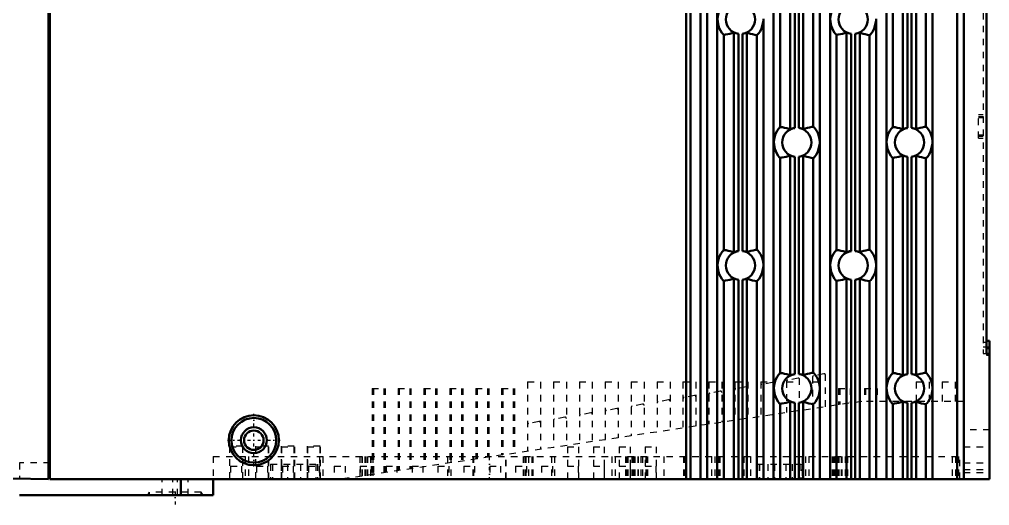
# Model space of a CAD drawing. Header units: millimetres. Extents: x 0 to 285, y 0 to 394.
# Drawn here: x 134.9 to 284.7, y 225.1 to 300.2 of the extents above; entities that cross this region are included whole.
import ezdxf

# ---------------------------------------------------------------- set-up
doc = ezdxf.new("R2010")
doc.units = ezdxf.units.MM
doc.linetypes.add('Center', pattern=[1.5, 0.45, -0.5, 0.05, -0.5])
doc.linetypes.add('Dashed', pattern=[2, 1, -1])
for name, color, linetype, lineweight in [('AM_4', 7, 'Continuous', 50), ('AM_6', 2, 'Continuous', 35), ('AM_7', 7, 'Center', 25), ('AM_9', 6, 'Dashed', 25)]:
    doc.layers.add(name, color=color, linetype=linetype, lineweight=lineweight)

# ---------------------------------------------------------------- blocks, each defined once
blk = doc.blocks.new('4_MCDLN35SF_2_in_MCDLN35SF_1100')
at = {"layer": 'AM_4'}
for p, q in [((139.43, 229.21), (139.43, 379.21)), ((139.63, 379.21), (139.63, 229.21)), ((240.11, 379.21), (240.11, 229.21)), ((241.11, 379.21), (241.11, 229.21)), ((242.69, 379.21), (242.69, 229.21)), ((251.39, 379.21), (251.39, 229.21)), ((260.09, 379.21), (260.09, 229.21)), ((268.79, 379.21), (268.79, 229.21)), ((279.73, 379.21), (279.73, 229.21)), ((280.73, 379.21), (280.73, 229.21)), ((237.87, 371.74), (237.87, 229.21)), ((238.57, 371.64), (238.57, 229.21)), ((284.23, 359.9), (284.23, 248.54)), ((258.51, 319.12), (258.51, 281.31)), ((275.91, 319.12), (275.91, 281.31)), ((252.39, 316.84), (252.39, 283.59)), ((253.94, 317.19), (253.94, 283.24)), ((254.64, 316.99), (254.64, 283.44)), ((255.27, 316.98), (255.27, 283.44)), ((255.97, 317.17), (255.97, 283.26)), ((257.51, 316.8), (257.51, 283.63)), ((269.79, 316.84), (269.79, 283.59)), ((271.34, 317.19), (271.34, 283.24)), ((272.04, 316.99), (272.04, 283.44)), ((272.67, 316.98), (272.67, 283.44)), ((273.37, 317.17), (273.37, 283.26)), ((274.91, 316.8), (274.91, 283.63)), ((249.81, 300.31), (249.81, 300.12)), ((249.81, 300.12), (249.81, 262.31)), ((267.21, 300.31), (267.21, 300.12)), ((267.21, 300.12), (267.21, 262.31)), ((245.24, 298.19), (245.24, 264.24)), ((247.27, 298.17), (247.27, 264.26)), ((262.64, 298.19), (262.64, 264.24)), ((264.67, 298.17), (264.67, 264.26)), ((243.69, 297.84), (243.69, 264.59)), ((245.94, 297.99), (245.94, 264.44)), ((246.57, 297.98), (246.57, 264.44)), ((248.81, 297.8), (248.81, 264.63)), ((261.09, 297.84), (261.09, 264.59)), ((263.34, 297.99), (263.34, 264.44)), ((263.97, 297.98), (263.97, 264.44)), ((266.21, 297.8), (266.21, 264.63)), ((258.51, 281.31), (258.51, 281.12)), ((258.51, 281.12), (258.51, 243.31)), ((275.91, 281.31), (275.91, 281.12)), ((275.91, 281.12), (275.91, 243.31)), ((252.39, 278.84), (252.39, 245.59)), ((253.94, 279.19), (253.94, 245.24)), ((254.64, 278.99), (254.64, 245.44)), ((255.27, 278.98), (255.27, 245.44)), ((255.97, 279.17), (255.97, 245.26)), ((257.51, 278.8), (257.51, 245.63)), ((269.79, 278.84), (269.79, 245.59)), ((271.34, 279.19), (271.34, 245.24)), ((272.04, 278.99), (272.04, 245.44)), ((272.67, 278.98), (272.67, 245.44)), ((273.37, 279.17), (273.37, 245.26)), ((274.91, 278.8), (274.91, 245.63)), ((249.81, 262.31), (249.81, 262.12)), ((267.21, 262.31), (267.21, 262.12)), ((249.81, 262.12), (249.81, 229.21)), ((267.21, 262.12), (267.21, 229.21)), ((243.69, 259.84), (243.69, 229.21)), ((245.24, 260.19), (245.24, 229.21)), ((245.94, 259.99), (245.94, 229.21)), ((246.57, 259.98), (246.57, 229.21)), ((247.27, 260.17), (247.27, 229.21)), ((248.81, 259.8), (248.81, 229.21)), ((261.09, 259.84), (261.09, 229.21)), ((262.64, 260.19), (262.64, 229.21)), ((263.34, 259.99), (263.34, 229.21)), ((263.97, 259.98), (263.97, 229.21)), ((264.67, 260.17), (264.67, 229.21)), ((266.21, 259.8), (266.21, 229.21)), ((284.23, 250.55), (284.73, 250.55)), ((284.73, 229.21), (284.73, 250.55)), ((284.23, 249.54), (284.73, 249.54)), ((284.23, 248.54), (284.73, 248.54)), ((258.51, 243.31), (258.51, 243.12)), ((258.51, 243.12), (258.51, 229.21)), ((275.91, 243.31), (275.91, 243.12)), ((275.91, 243.12), (275.91, 229.21)), ((253.94, 241.19), (253.94, 229.21)), ((271.34, 241.19), (271.34, 229.21)), ((252.39, 240.84), (252.39, 229.21)), ((254.64, 240.99), (254.64, 229.21)), ((255.27, 240.98), (255.27, 229.21)), ((255.97, 241.17), (255.97, 229.21)), ((257.51, 240.8), (257.51, 229.21)), ((269.79, 240.84), (269.79, 229.21)), ((272.04, 240.99), (272.04, 229.21)), ((272.67, 240.98), (272.67, 229.21)), ((273.37, 241.17), (273.37, 229.21)), ((274.91, 240.8), (274.91, 229.21)), ((139.43, 231.21), (139.63, 231.21)), ((133.93, 229.31), (139.43, 229.21)), ((134.93, 229.29), (134.93, 229.21)), ((139.63, 229.21), (284.73, 229.21)), ((159.84, 229.21), (159.84, 226.71)), ((164.83, 229.21), (164.83, 226.71)), ((134.93, 226.71), (164.83, 226.71))]:
    blk.add_line(p, q, dxfattribs=at)
for points in [[(243.69, 297.84), (243.65, 297.87), (243.56, 297.96), (243.4, 298.15), (243.17, 298.52), (243, 298.86), (242.87, 299.24), (242.75, 299.8), (242.73, 300.39), (242.81, 300.96), (242.98, 301.53), (243.21, 301.99), (243.44, 302.32), (243.58, 302.49), (243.66, 302.57), (243.69, 302.59)], [(261.09, 297.84), (261.05, 297.87), (260.96, 297.96), (260.8, 298.15), (260.57, 298.52), (260.4, 298.86), (260.27, 299.24), (260.15, 299.8), (260.13, 300.39), (260.21, 300.96), (260.38, 301.53), (260.61, 301.99), (260.84, 302.32), (260.98, 302.49), (261.06, 302.57), (261.09, 302.59)], [(249.81, 300.12), (249.8, 299.97), (249.52, 298.82), (249.29, 298.37), (249.07, 298.06), (248.92, 297.9), (248.84, 297.82), (248.81, 297.8)], [(267.21, 300.12), (267.2, 299.97), (266.92, 298.82), (266.69, 298.37), (266.47, 298.06), (266.32, 297.9), (266.24, 297.82), (266.21, 297.8)], [(245.24, 298.19), (244.93, 298.08), (244.62, 297.99), (244.29, 297.92), (243.95, 297.87), (243.69, 297.84)], [(245.24, 298.19), (245.28, 298.18), (245.39, 298.14), (245.55, 298.08), (245.77, 298.02), (245.94, 297.99)], [(246.57, 297.98), (246.8, 298.03), (247, 298.08), (247.16, 298.14), (247.25, 298.17), (247.27, 298.17)], [(248.81, 297.8), (248.46, 297.84), (248.12, 297.91), (247.79, 297.99), (247.48, 298.09), (247.27, 298.17)], [(262.64, 298.19), (262.33, 298.08), (262.02, 297.99), (261.69, 297.92), (261.35, 297.87), (261.09, 297.84)], [(262.64, 298.19), (262.68, 298.18), (262.79, 298.14), (262.95, 298.08), (263.17, 298.02), (263.34, 297.99)], [(263.97, 297.98), (264.2, 298.03), (264.4, 298.08), (264.56, 298.14), (264.65, 298.17), (264.67, 298.17)], [(266.21, 297.8), (265.86, 297.84), (265.52, 297.91), (265.19, 297.99), (264.88, 298.09), (264.67, 298.17)], [(252.39, 278.84), (252.35, 278.87), (252.26, 278.96), (252.1, 279.15), (251.87, 279.52), (251.7, 279.86), (251.57, 280.24), (251.45, 280.8), (251.43, 281.39), (251.51, 281.96), (251.68, 282.53), (251.91, 282.99), (252.14, 283.32), (252.28, 283.49), (252.36, 283.57), (252.39, 283.59)], [(252.39, 283.59), (252.74, 283.55), (253.07, 283.49), (253.4, 283.41), (253.71, 283.32), (253.94, 283.24)], [(254.64, 283.44), (254.4, 283.39), (254.2, 283.33), (254.04, 283.28), (253.95, 283.24), (253.94, 283.24)], [(255.97, 283.26), (255.92, 283.27), (255.82, 283.31), (255.65, 283.36), (255.43, 283.42), (255.27, 283.44)], [(255.97, 283.26), (256.27, 283.37), (256.59, 283.46), (256.93, 283.54), (257.27, 283.6), (257.51, 283.63)], [(257.51, 283.63), (257.52, 283.63), (257.58, 283.57), (257.69, 283.46), (257.87, 283.24), (258.14, 282.8), (258.31, 282.39), (258.44, 281.94), (258.51, 281.31)], [(269.79, 278.84), (269.75, 278.87), (269.66, 278.96), (269.5, 279.15), (269.27, 279.52), (269.1, 279.86), (268.97, 280.24), (268.85, 280.8), (268.83, 281.39), (268.91, 281.96), (269.08, 282.53), (269.31, 282.99), (269.54, 283.32), (269.68, 283.49), (269.76, 283.57), (269.79, 283.59)], [(269.79, 283.59), (270.14, 283.55), (270.47, 283.49), (270.8, 283.41), (271.11, 283.32), (271.34, 283.24)], [(272.04, 283.44), (271.8, 283.39), (271.6, 283.33), (271.44, 283.28), (271.35, 283.24), (271.34, 283.24)], [(273.37, 283.26), (273.32, 283.27), (273.22, 283.31), (273.05, 283.36), (272.83, 283.42), (272.67, 283.44)], [(273.37, 283.26), (273.67, 283.37), (273.99, 283.46), (274.33, 283.54), (274.67, 283.6), (274.91, 283.63)], [(274.91, 283.63), (274.92, 283.63), (274.98, 283.57), (275.09, 283.46), (275.27, 283.24), (275.54, 282.8), (275.71, 282.39), (275.84, 281.94), (275.91, 281.31)], [(258.51, 281.12), (258.5, 280.97), (258.22, 279.82), (257.99, 279.37), (257.77, 279.06), (257.62, 278.9), (257.54, 278.82), (257.51, 278.8)], [(275.91, 281.12), (275.9, 280.97), (275.62, 279.82), (275.39, 279.37), (275.17, 279.06), (275.02, 278.9), (274.94, 278.82), (274.91, 278.8)], [(253.94, 279.19), (253.63, 279.08), (253.32, 278.99), (252.99, 278.92), (252.65, 278.87), (252.39, 278.84)], [(253.94, 279.19), (253.98, 279.18), (254.09, 279.14), (254.25, 279.08), (254.47, 279.02), (254.64, 278.99)], [(255.27, 278.98), (255.5, 279.03), (255.7, 279.08), (255.86, 279.14), (255.95, 279.17), (255.97, 279.17)], [(257.51, 278.8), (257.16, 278.84), (256.82, 278.91), (256.49, 278.99), (256.18, 279.09), (255.97, 279.17)], [(271.34, 279.19), (271.03, 279.08), (270.72, 278.99), (270.39, 278.92), (270.05, 278.87), (269.79, 278.84)], [(271.34, 279.19), (271.38, 279.18), (271.49, 279.14), (271.65, 279.08), (271.87, 279.02), (272.04, 278.99)], [(272.67, 278.98), (272.9, 279.03), (273.1, 279.08), (273.26, 279.14), (273.35, 279.17), (273.37, 279.17)], [(274.91, 278.8), (274.56, 278.84), (274.22, 278.91), (273.89, 278.99), (273.58, 279.09), (273.37, 279.17)], [(243.69, 259.84), (243.65, 259.87), (243.56, 259.96), (243.4, 260.15), (243.17, 260.52), (243, 260.86), (242.87, 261.24), (242.75, 261.8), (242.73, 262.39), (242.81, 262.96), (242.98, 263.53), (243.21, 263.99), (243.44, 264.32), (243.58, 264.49), (243.66, 264.57), (243.69, 264.59)], [(243.69, 264.59), (244.04, 264.55), (244.37, 264.49), (244.7, 264.41), (245.01, 264.32), (245.24, 264.24)], [(245.94, 264.44), (245.7, 264.39), (245.5, 264.33), (245.34, 264.28), (245.25, 264.24), (245.24, 264.24)], [(247.27, 264.26), (247.22, 264.27), (247.12, 264.31), (246.95, 264.36), (246.73, 264.42), (246.57, 264.44)], [(247.27, 264.26), (247.57, 264.37), (247.89, 264.46), (248.23, 264.54), (248.57, 264.6), (248.81, 264.63)], [(248.81, 264.63), (248.85, 264.6), (248.95, 264.51), (249.11, 264.32), (249.35, 263.96), (249.52, 263.62), (249.66, 263.25), (249.77, 262.79), (249.81, 262.31)], [(261.09, 259.84), (261.05, 259.87), (260.96, 259.96), (260.8, 260.15), (260.57, 260.52), (260.4, 260.86), (260.27, 261.24), (260.15, 261.8), (260.13, 262.39), (260.21, 262.96), (260.38, 263.53), (260.61, 263.99), (260.84, 264.32), (260.98, 264.49), (261.06, 264.57), (261.09, 264.59)], [(261.09, 264.59), (261.44, 264.55), (261.77, 264.49), (262.1, 264.41), (262.41, 264.32), (262.64, 264.24)], [(263.34, 264.44), (263.1, 264.39), (262.9, 264.33), (262.74, 264.28), (262.65, 264.24), (262.64, 264.24)], [(264.67, 264.26), (264.62, 264.27), (264.52, 264.31), (264.35, 264.36), (264.13, 264.42), (263.97, 264.44)], [(264.67, 264.26), (264.97, 264.37), (265.29, 264.46), (265.63, 264.54), (265.97, 264.6), (266.21, 264.63)], [(266.21, 264.63), (266.25, 264.6), (266.35, 264.51), (266.51, 264.32), (266.75, 263.96), (266.92, 263.62), (267.06, 263.25), (267.17, 262.79), (267.21, 262.31)], [(249.81, 262.12), (249.64, 261.13), (249.37, 260.51), (249.14, 260.15), (248.97, 259.94), (248.86, 259.84), (248.82, 259.8), (248.81, 259.8)], [(267.21, 262.12), (267.04, 261.13), (266.77, 260.51), (266.54, 260.15), (266.37, 259.94), (266.26, 259.84), (266.22, 259.8), (266.21, 259.8)], [(245.24, 260.19), (244.93, 260.08), (244.62, 259.99), (244.29, 259.92), (243.95, 259.87), (243.69, 259.84)], [(245.24, 260.19), (245.28, 260.18), (245.39, 260.14), (245.55, 260.08), (245.77, 260.02), (245.94, 259.99)], [(246.57, 259.98), (246.8, 260.03), (247, 260.08), (247.16, 260.14), (247.25, 260.17), (247.27, 260.17)], [(248.81, 259.8), (248.46, 259.84), (248.12, 259.91), (247.79, 259.99), (247.48, 260.09), (247.27, 260.17)], [(262.64, 260.19), (262.33, 260.08), (262.02, 259.99), (261.69, 259.92), (261.35, 259.87), (261.09, 259.84)], [(262.64, 260.19), (262.68, 260.18), (262.79, 260.14), (262.95, 260.08), (263.17, 260.02), (263.34, 259.99)], [(263.97, 259.98), (264.2, 260.03), (264.4, 260.08), (264.56, 260.14), (264.65, 260.17), (264.67, 260.17)], [(266.21, 259.8), (265.86, 259.84), (265.52, 259.91), (265.19, 259.99), (264.88, 260.09), (264.67, 260.17)], [(252.39, 240.84), (252.35, 240.87), (252.26, 240.96), (252.1, 241.15), (251.87, 241.52), (251.7, 241.86), (251.57, 242.24), (251.45, 242.8), (251.43, 243.39), (251.51, 243.96), (251.68, 244.53), (251.91, 244.99), (252.14, 245.32), (252.28, 245.49), (252.36, 245.57), (252.39, 245.59)], [(252.39, 245.59), (252.74, 245.55), (253.07, 245.49), (253.4, 245.41), (253.71, 245.32), (253.94, 245.24)], [(254.64, 245.44), (254.4, 245.39), (254.2, 245.33), (254.04, 245.28), (253.95, 245.24), (253.94, 245.24)], [(255.97, 245.26), (255.92, 245.27), (255.82, 245.31), (255.65, 245.36), (255.43, 245.42), (255.27, 245.44)], [(255.97, 245.26), (256.27, 245.37), (256.59, 245.46), (256.93, 245.54), (257.27, 245.6), (257.51, 245.63)], [(257.51, 245.63), (257.55, 245.6), (257.65, 245.51), (257.81, 245.32), (258.05, 244.96), (258.22, 244.62), (258.36, 244.25), (258.47, 243.79), (258.51, 243.31)], [(269.79, 240.84), (269.75, 240.87), (269.66, 240.96), (269.5, 241.15), (269.27, 241.52), (269.1, 241.86), (268.97, 242.24), (268.85, 242.8), (268.83, 243.39), (268.91, 243.96), (269.08, 244.53), (269.31, 244.99), (269.54, 245.32), (269.68, 245.49), (269.76, 245.57), (269.79, 245.59)], [(269.79, 245.59), (270.14, 245.55), (270.47, 245.49), (270.8, 245.41), (271.11, 245.32), (271.34, 245.24)], [(272.04, 245.44), (271.8, 245.39), (271.6, 245.33), (271.44, 245.28), (271.35, 245.24), (271.34, 245.24)], [(273.37, 245.26), (273.32, 245.27), (273.22, 245.31), (273.05, 245.36), (272.83, 245.42), (272.67, 245.44)], [(273.37, 245.26), (273.67, 245.37), (273.99, 245.46), (274.33, 245.54), (274.67, 245.6), (274.91, 245.63)], [(274.91, 245.63), (274.95, 245.6), (275.05, 245.51), (275.21, 245.32), (275.45, 244.96), (275.62, 244.62), (275.76, 244.25), (275.87, 243.79), (275.91, 243.31)], [(258.51, 243.12), (258.34, 242.13), (258.07, 241.51), (257.84, 241.15), (257.67, 240.94), (257.56, 240.84), (257.52, 240.8), (257.51, 240.8)], [(275.91, 243.12), (275.74, 242.13), (275.47, 241.51), (275.24, 241.15), (275.07, 240.94), (274.96, 240.84), (274.92, 240.8), (274.91, 240.8)], [(253.94, 241.19), (253.63, 241.08), (253.32, 240.99), (252.99, 240.92), (252.65, 240.87), (252.39, 240.84)], [(253.94, 241.19), (253.98, 241.18), (254.09, 241.14), (254.25, 241.08), (254.47, 241.02), (254.64, 240.99)], [(271.34, 241.19), (271.03, 241.08), (270.72, 240.99), (270.39, 240.92), (270.05, 240.87), (269.79, 240.84)], [(271.34, 241.19), (271.38, 241.18), (271.49, 241.14), (271.65, 241.08), (271.87, 241.02), (272.04, 240.99)], [(255.27, 240.98), (255.5, 241.03), (255.7, 241.08), (255.86, 241.14), (255.95, 241.17), (255.97, 241.17)], [(257.51, 240.8), (257.16, 240.84), (256.82, 240.91), (256.49, 240.99), (256.18, 241.09), (255.97, 241.17)], [(272.67, 240.98), (272.9, 241.03), (273.1, 241.08), (273.26, 241.14), (273.35, 241.17), (273.37, 241.17)], [(274.91, 240.8), (274.56, 240.84), (274.22, 240.91), (273.89, 240.99), (273.58, 241.09), (273.37, 241.17)]]:
    blk.add_lwpolyline(points, dxfattribs=at)
for radius in [3.87, 3.45, 2, 1.5]:
    blk.add_circle((171.13, 235.21), radius, dxfattribs=at)
for centre, start, end in [((246.27, 300.21), 98.5578, 261.4422), ((246.27, 300.21), 277.6082, 82.3918), ((263.67, 300.21), 98.5578, 261.4422), ((263.67, 300.21), 277.6082, 82.3918), ((254.97, 281.21), 98.5578, 261.4422), ((254.97, 281.21), 277.6082, 82.3918), ((272.37, 281.21), 98.5578, 261.4422), ((272.37, 281.21), 277.6082, 82.3918), ((246.27, 262.21), 98.5578, 261.4422), ((246.27, 262.21), 277.6082, 82.3918), ((263.67, 262.21), 98.5578, 261.4422), ((263.67, 262.21), 277.6082, 82.3918), ((254.97, 243.21), 98.5578, 261.4422), ((254.97, 243.21), 277.6082, 82.3918), ((272.37, 243.21), 98.5578, 261.4422), ((272.37, 243.21), 277.6082, 82.3918)]:
    blk.add_arc(centre, 2.25, start, end, dxfattribs=at)
at = {"layer": 'AM_7'}
for p, q in [((171.13, 231.16), (171.13, 239.27)), ((167.07, 235.21), (175.19, 235.21)), ((207.53, 229.04), (207.53, 232.89)), ((158.99, 227.31), (158.99, 225.11))]:
    blk.add_line(p, q, dxfattribs=at)
at = {"layer": 'AM_9'}
for p, q in [((283.73, 373.22), (283.73, 248.63)), ((283, 285.54), (283.73, 285.54)), ((283, 281.89), (283, 285.54)), ((283, 285.24), (283.73, 285.24)), ((283, 285.04), (283.73, 285.04)), ((283, 282.39), (283.73, 282.39)), ((283, 282.19), (283.73, 282.19)), ((283, 281.89), (283.73, 281.89)), ((283.73, 250.36), (284.23, 250.36)), ((283.73, 249.63), (284.23, 249.63)), ((284.23, 249.37), (284.73, 249.37)), ((283.73, 248.63), (284.23, 248.63)), ((284.23, 248.54), (284.23, 248.37)), ((284.23, 248.37), (284.73, 248.37)), ((213.39, 244.21), (215.39, 244.21)), ((213.39, 244.21), (213.39, 233.5)), ((215.39, 244.21), (215.39, 233.8)), ((217.39, 244.21), (217.39, 234.1)), ((217.39, 244.21), (219.39, 244.21)), ((219.39, 244.21), (219.39, 234.4)), ((221.39, 244.21), (223.39, 244.21)), ((221.39, 244.21), (221.39, 234.7)), ((223.39, 244.21), (223.39, 235)), ((225.39, 244.21), (227.39, 244.21)), ((225.39, 244.21), (225.39, 235.3)), ((227.39, 244.21), (227.39, 235.6)), ((229.39, 244.21), (231.39, 244.21)), ((229.39, 244.21), (229.39, 235.9)), ((231.39, 244.21), (231.39, 236.19)), ((233.39, 244.21), (235.39, 244.21)), ((233.39, 244.21), (233.39, 236.49)), ((235.39, 244.21), (235.39, 236.79)), ((237.39, 244.21), (239.39, 244.21)), ((237.39, 244.21), (237.39, 237.09)), ((239.39, 244.21), (239.39, 237.39)), ((241.39, 244.21), (243.39, 244.21)), ((241.39, 244.21), (241.39, 237.69)), ((243.39, 244.21), (243.39, 237.99)), ((245.39, 244.21), (247.39, 244.21)), ((245.39, 244.21), (245.39, 238.29)), ((247.39, 244.21), (247.39, 238.59)), ((249.39, 244.21), (249.39, 238.88)), ((249.39, 244.21), (251.39, 244.21)), ((251.39, 244.21), (251.39, 239.18)), ((253.39, 244.31), (253.39, 239.48)), ((253.39, 244.21), (255.39, 244.21)), ((255.16, 244.79), (253.56, 244.51)), ((255.39, 239.78), (255.39, 244.6)), ((257.39, 244.98), (257.39, 240.08)), ((257.39, 244.21), (259.39, 244.21)), ((259.16, 245.46), (257.56, 245.18)), ((259.39, 240.38), (259.39, 245.27)), ((273.39, 244.21), (273.39, 241.21)), ((273.39, 244.21), (275.39, 244.21)), ((275.39, 244.21), (275.39, 241.21)), ((277.39, 244.21), (277.39, 241.21)), ((277.39, 244.21), (279.39, 244.21)), ((279.39, 244.21), (279.39, 241.21)), ((189.39, 243.21), (189.39, 229.92)), ((189.39, 243.21), (191.39, 243.21)), ((189.59, 243.21), (189.59, 229.95)), ((191.19, 243.21), (191.19, 230.19)), ((191.39, 243.21), (191.39, 230.22)), ((193.39, 243.21), (193.39, 230.51)), ((193.39, 243.21), (195.39, 243.21)), ((193.59, 243.21), (193.59, 230.54)), ((195.19, 243.21), (195.19, 230.78)), ((195.39, 243.21), (195.39, 230.81)), ((197.39, 243.21), (197.39, 231.11)), ((197.39, 243.21), (199.39, 243.21)), ((197.59, 243.21), (197.59, 231.14)), ((199.19, 243.21), (199.19, 231.38)), ((199.39, 243.21), (199.39, 231.41)), ((201.39, 243.21), (201.39, 231.71)), ((201.39, 243.21), (203.39, 243.21)), ((201.59, 243.21), (201.59, 231.74)), ((203.19, 243.21), (203.19, 231.98)), ((203.39, 243.21), (203.39, 232.01)), ((205.39, 243.21), (205.39, 232.31)), ((205.39, 243.21), (207.39, 243.21)), ((205.59, 243.21), (205.59, 232.34)), ((207.19, 243.21), (207.19, 232.58)), ((207.39, 243.21), (207.39, 232.61)), ((209.39, 243.21), (209.39, 232.91)), ((209.39, 243.21), (211.39, 243.21)), ((209.59, 243.21), (209.59, 232.94)), ((211.19, 243.21), (211.19, 233.18)), ((211.39, 243.21), (211.39, 233.2)), ((243.16, 242.78), (241.56, 242.5)), ((247.16, 243.45), (245.56, 243.17)), ((251.16, 244.12), (249.56, 243.84)), ((261.39, 243.21), (261.39, 240.68)), ((261.39, 243.21), (263.39, 243.21)), ((261.59, 243.21), (261.59, 240.71)), ((263.19, 243.21), (263.19, 240.95)), ((263.39, 243.21), (263.39, 240.98)), ((265.39, 243.21), (265.39, 241.21)), ((265.39, 243.21), (267.39, 243.21)), ((265.59, 243.21), (265.59, 241.21)), ((267.19, 243.21), (267.19, 241.21)), ((267.39, 243.21), (267.39, 241.21)), ((264.98, 241.21), (184.69, 229.21)), ((235.16, 241.44), (233.56, 241.16)), ((239.16, 242.11), (237.56, 241.83)), ((280.73, 241.21), (264.98, 241.21)), ((227.16, 240.1), (225.56, 239.82)), ((231.16, 240.77), (229.56, 240.49)), ((219.16, 238.76), (217.56, 238.48)), ((223.16, 239.43), (221.56, 239.15)), ((215.16, 238.09), (213.56, 237.81)), ((284.73, 236.81), (280.73, 236.81)), ((169.39, 234.27), (167.39, 234.27)), ((167.39, 234.27), (167.39, 229.21)), ((167.39, 234.21), (169.39, 234.21)), ((169.39, 234.27), (169.39, 229.21)), ((173.38, 234.27), (171.38, 234.27)), ((171.38, 234.27), (171.38, 229.21)), ((171.39, 234.21), (173.39, 234.21)), ((171.39, 234.21), (171.39, 229.21)), ((173.38, 229.21), (173.38, 234.27)), ((173.39, 234.21), (173.39, 229.21)), ((175.36, 234.27), (175.36, 229.21)), ((177.36, 234.27), (175.36, 234.27)), ((175.39, 234.21), (175.39, 229.21)), ((175.39, 234.21), (177.39, 234.21)), ((177.36, 229.21), (177.36, 234.27)), ((177.39, 234.21), (177.39, 229.21)), ((181.35, 234.27), (179.35, 234.27)), ((179.35, 234.27), (179.35, 229.21)), ((179.39, 234.21), (179.39, 229.21)), ((179.39, 234.21), (181.39, 234.21)), ((181.35, 229.21), (181.35, 234.27)), ((181.39, 234.21), (181.39, 229.21)), ((219.55, 234.21), (221.24, 234.21)), ((219.55, 234.21), (219.55, 229.21)), ((221.24, 234.21), (221.24, 229.21)), ((223.55, 234.21), (225.24, 234.21)), ((223.55, 234.21), (223.55, 229.21)), ((225.24, 234.21), (225.24, 229.21)), ((227.55, 234.21), (227.55, 229.21)), ((227.55, 234.21), (229.24, 234.21)), ((229.24, 234.21), (229.24, 229.21)), ((231.55, 234.21), (231.55, 229.21)), ((231.55, 234.21), (233.24, 234.21)), ((233.24, 234.21), (233.24, 229.21)), ((280.73, 234.21), (284.73, 234.21)), ((164.83, 232.71), (164.83, 229.21)), ((164.83, 232.71), (280.14, 232.71)), ((169.79, 232.71), (169.79, 229.21)), ((170.29, 232.71), (170.29, 229.21)), ((181.26, 232.71), (181.26, 229.21)), ((181.76, 232.71), (181.76, 229.21)), ((187.49, 232.71), (187.49, 229.21)), ((187.79, 232.71), (187.79, 229.21)), ((187.86, 232.71), (187.86, 229.21)), ((188.29, 232.71), (188.29, 229.21)), ((188.36, 232.71), (188.36, 229.21)), ((188.62, 232.71), (188.62, 229.21)), ((188.69, 232.71), (188.69, 229.21)), ((189.12, 232.71), (189.12, 229.21)), ((189.19, 232.71), (189.19, 229.21)), ((189.49, 232.71), (189.49, 229.21)), ((201.03, 232.71), (201.03, 229.21)), ((201.53, 232.71), (201.53, 229.21)), ((204.95, 232.71), (204.95, 229.21)), ((205.03, 232.71), (205.03, 229.21)), ((210.03, 229.21), (210.03, 232.71)), ((210.11, 229.21), (210.11, 232.71)), ((212.73, 232.71), (212.73, 229.21)), ((212.95, 232.71), (212.95, 229.21)), ((213.12, 232.71), (213.12, 229.21)), ((213.53, 232.71), (213.53, 229.21)), ((214.03, 232.71), (214.03, 229.21)), ((214.23, 232.71), (214.23, 229.21)), ((217.07, 232.71), (217.07, 229.21)), ((217.57, 232.71), (217.57, 229.21)), ((226.4, 232.71), (226.4, 229.21)), ((226.9, 232.71), (226.9, 229.21)), ((228.49, 232.71), (228.49, 229.21)), ((228.69, 232.71), (228.69, 229.21)), ((228.89, 232.71), (228.89, 229.21)), ((229.51, 232.71), (229.51, 229.21)), ((229.71, 232.71), (229.71, 229.21)), ((229.9, 232.71), (229.9, 229.21)), ((229.95, 232.71), (229.95, 229.21)), ((230.4, 232.71), (230.4, 229.21)), ((230.45, 232.71), (230.45, 229.21)), ((230.9, 232.71), (230.9, 229.21)), ((231.13, 232.71), (231.13, 229.21)), ((231.63, 232.71), (231.63, 229.21)), ((231.69, 232.71), (231.69, 229.21)), ((231.89, 232.71), (231.89, 229.21)), ((234.43, 232.71), (234.43, 229.21)), ((237.49, 232.71), (237.49, 229.21)), ((237.69, 232.71), (237.69, 229.21)), ((237.89, 232.71), (237.89, 229.21)), ((241.8, 232.71), (241.8, 229.21)), ((242.3, 232.71), (242.3, 229.21)), ((242.69, 232.71), (242.69, 229.21)), ((242.8, 232.71), (242.8, 229.21)), ((242.89, 232.71), (242.89, 229.21)), ((243.09, 232.71), (243.09, 229.21)), ((246.8, 232.71), (246.8, 229.21)), ((247.3, 232.71), (247.3, 229.21)), ((247.8, 232.71), (247.8, 229.21)), ((255.8, 232.71), (255.8, 229.21)), ((256.3, 232.71), (256.3, 229.21)), ((256.8, 232.71), (256.8, 229.21)), ((260.4, 232.71), (260.4, 229.21)), ((260.6, 232.71), (260.6, 229.21)), ((260.8, 232.71), (260.8, 229.21)), ((260.93, 232.71), (260.93, 229.21)), ((261.3, 232.71), (261.3, 229.21)), ((261.43, 232.71), (261.43, 229.21)), ((261.8, 232.71), (261.8, 229.21)), ((261.93, 232.71), (261.93, 229.21)), ((262.43, 232.71), (262.43, 229.21)), ((262.59, 232.71), (262.59, 229.21)), ((262.79, 232.71), (262.79, 229.21)), ((278.96, 232.71), (278.96, 229.21)), ((279.45, 232.71), (279.45, 229.21)), ((279.64, 232.71), (279.64, 229.21)), ((279.95, 232.71), (279.95, 229.21)), ((280.14, 229.21), (280.14, 232.71)), ((139.63, 231.71), (134.93, 231.71)), ((134.93, 231.71), (134.93, 229.29)), ((167.55, 231.21), (169.22, 231.21)), ((167.55, 231.21), (167.55, 229.21)), ((169.22, 231.21), (169.22, 229.21)), ((171.55, 231.21), (171.55, 229.21)), ((171.55, 231.21), (173.22, 231.21)), ((173.22, 231.21), (173.22, 229.21)), ((173.72, 231.51), (173.72, 229.21)), ((173.72, 231.51), (180.98, 231.51)), ((174.02, 231.51), (174.02, 229.21)), ((175.35, 231.51), (175.35, 229.21)), ((175.55, 231.21), (177.22, 231.21)), ((175.55, 231.21), (175.55, 229.21)), ((176.35, 231.51), (176.35, 229.21)), ((177.22, 231.21), (177.22, 229.21)), ((178.35, 231.51), (178.35, 229.21)), ((179.35, 231.51), (179.35, 229.21)), ((179.55, 231.21), (181.22, 231.21)), ((179.55, 231.21), (179.55, 229.21)), ((180.68, 231.51), (180.68, 229.21)), ((180.98, 231.51), (180.98, 229.21)), ((181.22, 231.21), (181.22, 229.21)), ((183.55, 231.21), (183.55, 229.21)), ((183.55, 231.21), (185.22, 231.21)), ((185.22, 231.21), (185.22, 229.21)), ((187.55, 231.21), (187.55, 229.21)), ((187.55, 231.21), (189.22, 231.21)), ((189.22, 231.21), (189.22, 229.21)), ((191.55, 231.21), (191.55, 229.21)), ((191.55, 231.21), (193.22, 231.21)), ((193.22, 231.21), (193.22, 229.21)), ((195.55, 231.21), (197.22, 231.21)), ((195.55, 231.21), (195.55, 229.21)), ((197.22, 231.21), (197.22, 229.21)), ((199.55, 231.21), (199.55, 229.21)), ((199.55, 231.21), (201.22, 231.21)), ((201.22, 231.21), (201.22, 229.21)), ((203.55, 231.21), (203.55, 229.21)), ((203.55, 231.21), (205.22, 231.21)), ((205.22, 231.21), (205.22, 229.21)), ((207.55, 231.21), (207.55, 229.21)), ((207.55, 231.21), (209.22, 231.21)), ((209.22, 231.21), (209.22, 229.21)), ((211.55, 231.21), (211.55, 229.21)), ((211.55, 231.21), (213.22, 231.21)), ((213.22, 231.21), (213.22, 229.21)), ((215.55, 231.21), (217.22, 231.21)), ((215.55, 231.21), (215.55, 229.21)), ((217.22, 231.21), (217.22, 229.21)), ((219.55, 231.21), (221.22, 231.21)), ((221.22, 231.21), (221.22, 229.21)), ((223.55, 231.21), (225.22, 231.21)), ((225.22, 231.21), (225.22, 229.21)), ((227.55, 231.21), (229.22, 231.21)), ((229.22, 231.21), (229.22, 229.21)), ((231.55, 231.21), (233.22, 231.21)), ((233.22, 231.21), (233.22, 229.21)), ((248.88, 231.51), (248.88, 229.21)), ((248.88, 231.51), (255.88, 231.51)), ((249.18, 231.51), (249.18, 229.21)), ((250.51, 231.51), (250.51, 229.21)), ((251.51, 231.51), (251.51, 229.21)), ((253.25, 231.51), (253.25, 229.21)), ((254.25, 231.51), (254.25, 229.21)), ((255.58, 231.51), (255.58, 229.21)), ((255.88, 231.51), (255.88, 229.21)), ((280.73, 231.71), (284.73, 231.71)), ((280.73, 230.71), (284.73, 230.71)), ((156.99, 226.71), (156.99, 229.21)), ((158.64, 226.71), (158.64, 229.21)), ((159.34, 226.71), (159.34, 229.21)), ((159.83, 229.21), (159.83, 226.71)), ((160.99, 226.71), (160.99, 229.21)), ((280.73, 230.21), (284.73, 230.21)), ((154.99, 227.21), (154.69, 226.71)), ((154.99, 227.21), (154.99, 226.71)), ((162.99, 227.21), (154.99, 227.21)), ((162.99, 226.71), (162.99, 227.21)), ((163.29, 226.71), (162.99, 227.21))]:
    blk.add_line(p, q, dxfattribs=at)
for centre, start, end in [((253.59, 244.31), 100, 180), ((255.19, 244.6), 0, 100), ((257.59, 244.98), 100, 180), ((259.19, 245.27), 0, 100), ((243.19, 242.59), 0, 100), ((245.59, 242.97), 100, 180), ((247.19, 243.26), 0, 100), ((249.59, 243.64), 100, 180), ((251.19, 243.93), 0, 100), ((235.19, 241.25), 0, 100), ((237.59, 241.63), 100, 180), ((239.19, 241.92), 0, 100), ((241.59, 242.3), 100, 180), ((225.59, 239.62), 100, 180), ((227.19, 239.91), 0, 100), ((229.59, 240.29), 100, 180), ((231.19, 240.58), 0, 100), ((233.59, 240.96), 100, 180), ((217.59, 238.28), 100, 180), ((219.19, 238.57), 0, 100), ((221.59, 238.95), 100, 180), ((223.19, 239.24), 0, 100), ((213.59, 237.61), 100, 180), ((215.19, 237.9), 0, 100)]:
    blk.add_arc(centre, 0.2, start, end, dxfattribs=at)
at = {"layer": 'AM_6', "flags": 8}
for tag, p in [('NN', (289.93, 394.21)), ('NT', (289.93, 393.71)), ('NB', (289.93, 393.21)), ('NBSYN', (289.93, 392.71)), ('LINA', (289.93, 392.21)), ('CNSORDERNO', (289.93, 391.71)), ('F', (289.93, 391.21)), ('MC', (289.93, 390.71)), ('COMPANY', (289.93, 389.21)), ('PSV', (289.93, 390.21)), ('ES', (289.93, 389.71))]:
    blk.add_attdef(tag, p, '', height=0.5, dxfattribs=at)
blk = doc.blocks.new('1_MCDLN35SF_1100')
blk.add_blockref('4_MCDLN35SF_2_in_MCDLN35SF_1100', (0, 0))
at = {"layer": 'AM_6', "flags": 8}
for tag, p in [('NN', (289.93, 394.21)), ('NT', (289.93, 393.71)), ('NB', (289.93, 393.21)), ('NBSYN', (289.93, 392.71)), ('LINA', (289.93, 392.21)), ('CNSORDERNO', (289.93, 391.71)), ('F', (289.93, 391.21)), ('MC', (289.93, 390.71)), ('COMPANY', (289.93, 389.21)), ('PSV', (289.93, 390.21)), ('ES', (289.93, 389.71))]:
    blk.add_attdef(tag, p, '', height=0.5, dxfattribs=at)

msp = doc.modelspace()

# ---------------------------------------------------------------- block references
msp.add_blockref('1_MCDLN35SF_1100', (0, 0))

doc.saveas('drawing.dxf')
